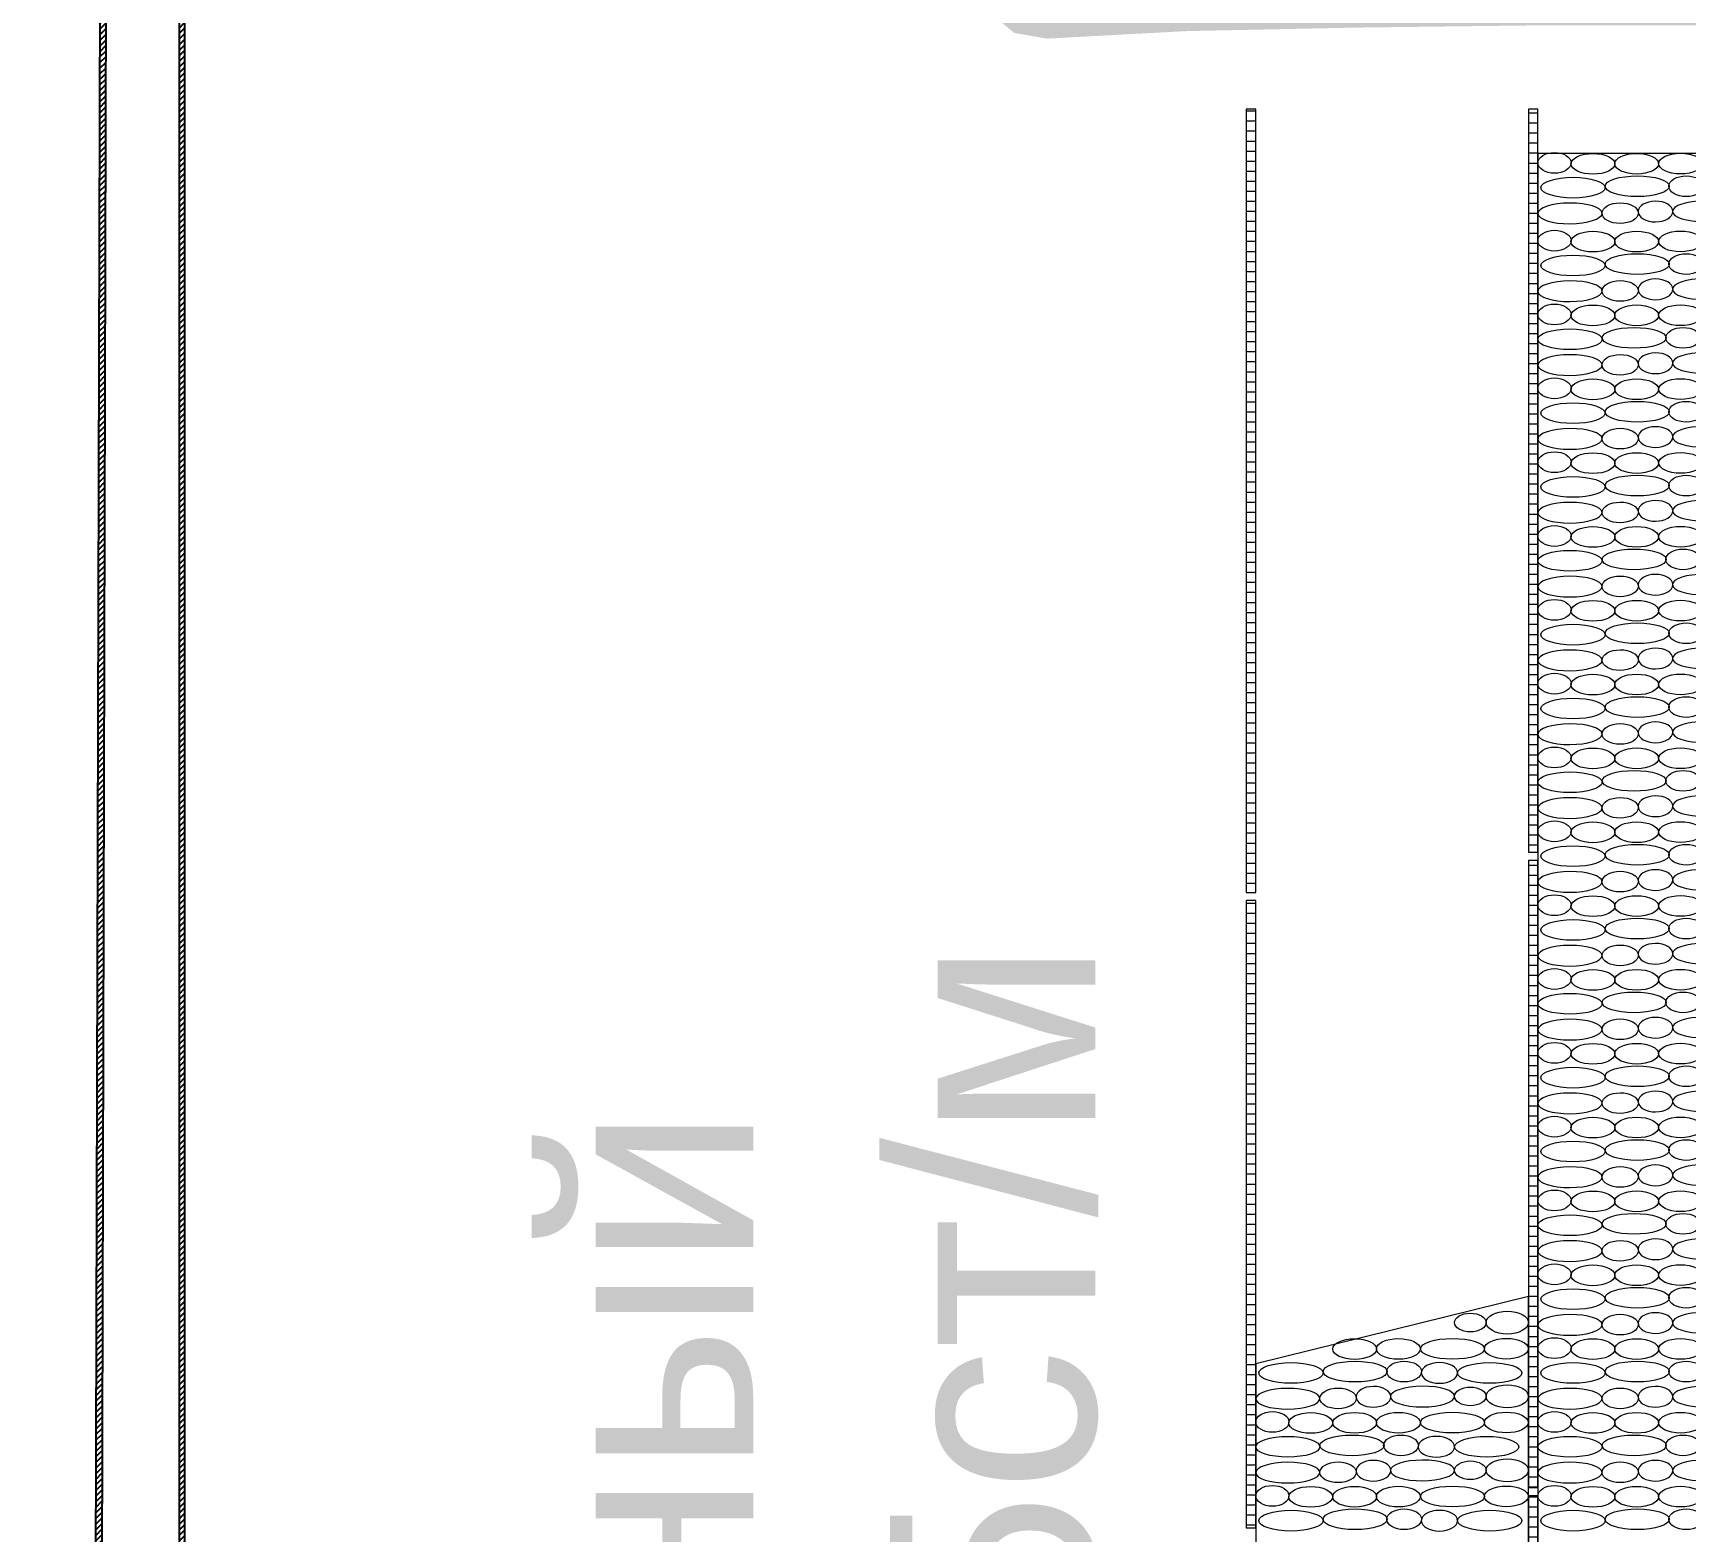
# Model space of a CAD drawing. Header units: inches. Extents: x 523 to 1492, y 69 to 539.
# Drawn here: x 606.25 to 616.72, y 276.38 to 285.88 of the extents above; entities that cross this region are included whole.
import ezdxf
from ezdxf import colors
from ezdxf.entities.mleader import LeaderData, LeaderLine
from ezdxf.math import Vec2, Vec3

# ---------------------------------------------------------------- set-up
doc = ezdxf.new("R2010")
doc.units = ezdxf.units.IN
doc.header["$MEASUREMENT"] = 0
doc.styles.get("Standard").update_dxf_attribs({"font": 'arial.ttf'})
doc.dimstyles.new('ISO-25', dxfattribs={"dimtxt": 2.5, "dimasz": 2.5, "dimexe": 1.25, "dimexo": 0, "dimtad": 1, "dimdec": 0, "dimtxsty": 'Standard', "dimcen": 2.5, "dimadec": 0, "dimazin": 0, "dimtfac": 1, "dimtdec": 0, "dimtmove": 0, "dimatfit": 3, "dimfxl": 0, "dimarcsym": 0})
pattern_1 = [(0, (0, 1.2741), (1e-16, 0.3175), [])]
pattern_2 = [(0, (-2e-05, -12), (1e-16, 0.3175), [])]
pattern_3 = [(45, (592.924987, 255.923917), (-0.0176776695, 0.0176776695), [])]

# ---------------------------------------------------------------- blocks, each defined once
blk = doc.blocks.new('бут')
at = {"color": 7, "linetype": 'ByBlock', "lineweight": 15}
blk.add_lwpolyline([(1777.275, -4788.042), (1785.907, -4788.042), (1785.907, -4740.129), (1777.275, -4742.251)], close=True, dxfattribs=at)
for centre, major_axis, ratio in [((1785.241, -4740.949), (-0.667, 0), 0.543772), ((1784.072, -4740.949), (-0.502, 0), 0.586261), ((1780.406, -4741.787), (0.694, 0), 0.47197), ((1781.794, -4741.783), (0.694, 0), 0.47197), ((1783.504, -4741.78), (1.016, 0), 0.322367), ((1785.214, -4741.776), (0.694, 0), 0.47197), ((1780.422, -4742.5), (1.016, 0), 0.322367), ((1781.974, -4742.5), (0.549, 0), 0.596748), ((1778.39, -4742.545), (1.016, 0), 0.322367), ((1784.685, -4742.545), (1.016, 0), 0.322367), ((1779.883, -4743.351), (0.575, 0.003), 0.569135), ((1784.072, -4743.286), (-0.502, 0), 0.586261), ((1785.241, -4743.286), (-0.667, 0), 0.543772), ((1777.803, -4744.096), (-0.525, 0), 0.625314), ((1779.018, -4744.127), (0.694, 0), 0.47197), ((1780.406, -4744.123), (0.694, 0), 0.47197), ((1781.794, -4744.12), (0.694, 0), 0.47197), ((1783.504, -4744.116), (1.016, 0), 0.322367), ((1785.214, -4744.113), (0.694, 0), 0.47197), ((1778.292, -4744.882), (1.016, 0), 0.322367), ((1780.324, -4744.837), (1.016, 0), 0.322367), ((1781.875, -4744.837), (0.549, 0), 0.596748), ((1784.586, -4744.882), (1.016, 0), 0.322367), ((1784.072, -4745.625), (-0.502, 0), 0.586261), ((1785.241, -4745.625), (-0.667, 0), 0.543772), ((1779.883, -4745.69), (0.575, 0.003), 0.569135), ((1777.803, -4746.435), (-0.525, 0), 0.625314), ((1779.018, -4746.466), (0.694, 0), 0.47197), ((1780.406, -4746.462), (0.694, 0), 0.47197), ((1781.794, -4746.459), (0.694, 0), 0.47197), ((1783.504, -4746.456), (1.016, 0), 0.322367), ((1785.214, -4746.452), (0.694, 0), 0.47197), ((1778.39, -4747.221), (1.016, 0), 0.322367), ((1780.422, -4747.176), (1.016, 0), 0.322367), ((1781.974, -4747.176), (0.549, 0), 0.596748), ((1784.685, -4747.221), (1.016, 0), 0.322367)]:
    blk.add_ellipse(centre, major_axis=major_axis, ratio=ratio, dxfattribs=at)
at = {"color": 7, "linetype": 'ByBlock', "lineweight": 15, "extrusion": (0, 0, -1)}
for centre, major_axis, ratio in [((1783.093, -4742.545), (-0.575, 0), 0.569135), ((1778.291, -4743.359), (-1.016, -0.005), 0.322367), ((1781.002, -4743.3), (-0.549, -0.003), 0.596748), ((1782.554, -4743.292), (-1.016, -0.005), 0.322367), ((1782.995, -4744.882), (-0.575, 0), 0.569135), ((1781.002, -4745.639), (-0.549, -0.003), 0.596748), ((1782.554, -4745.631), (-1.016, -0.005), 0.322367), ((1778.291, -4745.699), (-1.016, -0.005), 0.322367), ((1783.093, -4747.221), (-0.575, 0), 0.569135)]:
    blk.add_ellipse(centre, major_axis=major_axis, ratio=ratio, dxfattribs=at)
blk = doc.blocks.new('Бут.дорожка 8м')
at = {"linetype": 'ByBlock', "lineweight": 15}
h = blk.add_hatch(dxfattribs=at)
h.set_pattern_fill('ANSI31', color=22, scale=0.1, angle=315, style=0)
h.set_pattern_definition(pattern_1)
h.paths.add_polyline_path([(1955.263, -4690.534), (1954.963, -4690.534), (1954.963, -4714.06), (1955.263, -4714.06)])
h = blk.add_hatch(dxfattribs=at)
h.set_pattern_fill('ANSI31', color=22, scale=0.1, angle=315, style=0)
h.set_pattern_definition(pattern_1)
h.paths.add_polyline_path([(1955.263, -4714.317), (1954.963, -4714.317), (1954.963, -4734.173), (1955.263, -4734.173)])
h = blk.add_hatch(dxfattribs=at)
h.set_pattern_fill('ANSI31', color=22, scale=0.1, angle=315, style=0)
h.set_pattern_definition(pattern_1)
h.paths.add_polyline_path([(1955.263, -4734.431), (1954.963, -4734.431), (1954.963, -4754.287), (1955.263, -4754.287)])
at = {"color": 22, "linetype": 'ByBlock', "lineweight": 15}
for points in [[(1955.263, -4690.534), (1954.963, -4690.534), (1954.963, -4714.06), (1955.263, -4714.06)], [(1955.263, -4714.317), (1954.963, -4714.317), (1954.963, -4734.173), (1955.263, -4734.173)], [(1955.263, -4734.431), (1954.963, -4734.431), (1954.963, -4754.287), (1955.263, -4754.287)]]:
    blk.add_lwpolyline(points, close=True, dxfattribs=at)
at = {"color": 7, "linetype": 'ByBlock', "lineweight": 15}
blk.add_lwpolyline([(1955.263, -4776.042), (1963.895, -4776.042), (1963.895, -4691.934), (1955.263, -4691.934)], close=True, dxfattribs=at)
at = {"color": 253, "linetype": 'ByBlock', "lineweight": 15}
for centre, major_axis, ratio in [((1955.791, -4692.234), (-0.525, 0), 0.625314), ((1957.006, -4692.265), (0.694, 0), 0.47197), ((1958.394, -4692.261), (0.694, 0), 0.47197), ((1959.781, -4692.257), (0.694, 0), 0.47197), ((1956.378, -4693.019), (1.016, 0), 0.322367), ((1958.41, -4692.974), (1.016, 0), 0.322367), ((1959.962, -4692.974), (0.549, 0), 0.596748), ((1957.87, -4693.826), (0.575, 0.003), 0.569135), ((1955.791, -4694.697), (-0.525, 0), 0.625314), ((1957.006, -4694.728), (0.694, 0), 0.47197), ((1958.394, -4694.725), (0.694, 0), 0.47197), ((1959.781, -4694.721), (0.694, 0), 0.47197), ((1956.378, -4695.483), (1.016, 0), 0.322367), ((1958.41, -4695.438), (1.016, 0), 0.322367), ((1959.962, -4695.438), (0.549, 0), 0.596748), ((1957.87, -4696.289), (0.575, 0.003), 0.569135), ((1955.791, -4697.034), (-0.525, 0), 0.625314), ((1957.006, -4697.065), (0.694, 0), 0.47197), ((1958.394, -4697.061), (0.694, 0), 0.47197), ((1959.781, -4697.057), (0.694, 0), 0.47197), ((1956.279, -4697.82), (1.016, 0), 0.322367), ((1958.311, -4697.774), (1.016, 0), 0.322367), ((1959.863, -4697.774), (0.549, 0), 0.596748), ((1957.87, -4698.628), (0.575, 0.003), 0.569135), ((1955.791, -4699.373), (-0.525, 0), 0.625314), ((1957.006, -4699.404), (0.694, 0), 0.47197), ((1958.394, -4699.4), (0.694, 0), 0.47197), ((1959.781, -4699.397), (0.694, 0), 0.47197), ((1958.41, -4700.114), (1.016, 0), 0.322367), ((1959.962, -4700.114), (0.549, 0), 0.596748), ((1956.378, -4700.159), (1.016, 0), 0.322367), ((1957.87, -4700.965), (0.575, 0.003), 0.569135), ((1955.791, -4701.71), (-0.525, 0), 0.625314), ((1957.006, -4701.741), (0.694, 0), 0.47197), ((1958.394, -4701.737), (0.694, 0), 0.47197), ((1959.781, -4701.733), (0.694, 0), 0.47197), ((1956.378, -4702.495), (1.016, 0), 0.322367), ((1958.41, -4702.45), (1.016, 0), 0.322367), ((1959.962, -4702.45), (0.549, 0), 0.596748), ((1957.87, -4703.302), (0.575, 0.003), 0.569135), ((1955.791, -4704.046), (-0.525, 0), 0.625314), ((1957.006, -4704.077), (0.694, 0), 0.47197), ((1958.394, -4704.074), (0.694, 0), 0.47197), ((1959.781, -4704.07), (0.694, 0), 0.47197), ((1956.279, -4704.832), (1.016, 0), 0.322367), ((1958.311, -4704.787), (1.016, 0), 0.322367), ((1959.863, -4704.787), (0.549, 0), 0.596748), ((1957.87, -4705.641), (0.575, 0.003), 0.569135), ((1955.791, -4706.386), (-0.525, 0), 0.625314), ((1959.781, -4706.409), (0.694, 0), 0.47197), ((1957.006, -4706.417), (0.694, 0), 0.47197), ((1958.394, -4706.413), (0.694, 0), 0.47197), ((1956.378, -4707.171), (1.016, 0), 0.322367), ((1958.41, -4707.126), (1.016, 0), 0.322367), ((1959.962, -4707.126), (0.549, 0), 0.596748), ((1957.87, -4707.977), (0.575, 0.003), 0.569135), ((1955.791, -4708.722), (-0.525, 0), 0.625314), ((1957.006, -4708.753), (0.694, 0), 0.47197), ((1958.394, -4708.749), (0.694, 0), 0.47197), ((1959.781, -4708.746), (0.694, 0), 0.47197), ((1956.378, -4709.508), (1.016, 0), 0.322367), ((1958.41, -4709.463), (1.016, 0), 0.322367), ((1959.962, -4709.463), (0.549, 0), 0.596748), ((1957.87, -4710.314), (0.575, 0.003), 0.569135), ((1955.791, -4711.059), (-0.525, 0), 0.625314), ((1957.006, -4711.09), (0.694, 0), 0.47197), ((1958.394, -4711.086), (0.694, 0), 0.47197), ((1959.781, -4711.082), (0.694, 0), 0.47197), ((1956.279, -4711.844), (1.016, 0), 0.322367), ((1958.311, -4711.799), (1.016, 0), 0.322367), ((1959.863, -4711.799), (0.549, 0), 0.596748), ((1957.87, -4712.653), (0.575, 0.003), 0.569135), ((1955.791, -4713.398), (-0.525, 0), 0.625314), ((1957.006, -4713.429), (0.694, 0), 0.47197), ((1958.394, -4713.425), (0.694, 0), 0.47197), ((1959.781, -4713.421), (0.694, 0), 0.47197), ((1956.378, -4714.184), (1.016, 0), 0.322367), ((1958.41, -4714.138), (1.016, 0), 0.322367), ((1959.962, -4714.138), (0.549, 0), 0.596748), ((1957.87, -4714.99), (0.575, 0.003), 0.569135), ((1955.791, -4715.735), (-0.525, 0), 0.625314), ((1957.006, -4715.766), (0.694, 0), 0.47197), ((1958.394, -4715.762), (0.694, 0), 0.47197), ((1959.781, -4715.758), (0.694, 0), 0.47197), ((1956.378, -4716.52), (1.016, 0), 0.322367), ((1958.41, -4716.475), (1.016, 0), 0.322367), ((1959.962, -4716.475), (0.549, 0), 0.596748), ((1957.87, -4717.326), (0.575, 0.003), 0.569135), ((1955.791, -4718.071), (-0.525, 0), 0.625314), ((1957.006, -4718.102), (0.694, 0), 0.47197), ((1958.394, -4718.099), (0.694, 0), 0.47197), ((1959.781, -4718.095), (0.694, 0), 0.47197), ((1956.279, -4718.857), (1.016, 0), 0.322367), ((1958.311, -4718.812), (1.016, 0), 0.322367), ((1959.863, -4718.812), (0.549, 0), 0.596748), ((1957.87, -4719.665), (0.575, 0.003), 0.569135), ((1955.791, -4720.41), (-0.525, 0), 0.625314), ((1957.006, -4720.441), (0.694, 0), 0.47197), ((1958.394, -4720.438), (0.694, 0), 0.47197), ((1959.781, -4720.434), (0.694, 0), 0.47197), ((1956.378, -4721.196), (1.016, 0), 0.322367), ((1958.41, -4721.151), (1.016, 0), 0.322367), ((1959.962, -4721.151), (0.549, 0), 0.596748), ((1957.87, -4722.002), (0.575, 0.003), 0.569135), ((1955.791, -4722.747), (-0.525, 0), 0.625314), ((1957.006, -4722.778), (0.694, 0), 0.47197), ((1958.394, -4722.774), (0.694, 0), 0.47197), ((1959.781, -4722.77), (0.694, 0), 0.47197), ((1956.378, -4723.533), (1.016, 0), 0.322367), ((1958.41, -4723.487), (1.016, 0), 0.322367), ((1959.962, -4723.487), (0.549, 0), 0.596748), ((1957.87, -4724.339), (0.575, 0.003), 0.569135), ((1955.791, -4725.084), (-0.525, 0), 0.625314), ((1957.006, -4725.115), (0.694, 0), 0.47197), ((1958.394, -4725.111), (0.694, 0), 0.47197), ((1959.781, -4725.107), (0.694, 0), 0.47197), ((1956.279, -4725.869), (1.016, 0), 0.322367), ((1958.311, -4725.824), (1.016, 0), 0.322367), ((1959.863, -4725.824), (0.549, 0), 0.596748), ((1957.87, -4726.678), (0.575, 0.003), 0.569135), ((1955.791, -4727.423), (-0.525, 0), 0.625314), ((1957.006, -4727.454), (0.694, 0), 0.47197), ((1958.394, -4727.45), (0.694, 0), 0.47197), ((1959.781, -4727.446), (0.694, 0), 0.47197), ((1956.378, -4728.208), (1.016, 0), 0.322367), ((1958.41, -4728.163), (1.016, 0), 0.322367), ((1959.962, -4728.163), (0.549, 0), 0.596748), ((1957.87, -4729.015), (0.575, 0.003), 0.569135), ((1955.791, -4729.759), (-0.525, 0), 0.625314), ((1957.006, -4729.79), (0.694, 0), 0.47197), ((1958.394, -4729.787), (0.694, 0), 0.47197), ((1959.781, -4729.783), (0.694, 0), 0.47197), ((1956.378, -4730.545), (1.016, 0), 0.322367), ((1958.41, -4730.5), (1.016, 0), 0.322367), ((1959.962, -4730.5), (0.549, 0), 0.596748), ((1957.87, -4731.351), (0.575, 0.003), 0.569135), ((1955.791, -4732.096), (-0.525, 0), 0.625314), ((1957.006, -4732.127), (0.694, 0), 0.47197), ((1958.394, -4732.123), (0.694, 0), 0.47197), ((1959.781, -4732.12), (0.694, 0), 0.47197), ((1956.279, -4732.882), (1.016, 0), 0.322367), ((1958.311, -4732.837), (1.016, 0), 0.322367), ((1959.863, -4732.837), (0.549, 0), 0.596748), ((1957.87, -4733.69), (0.575, 0.003), 0.569135), ((1955.791, -4734.435), (-0.525, 0), 0.625314), ((1957.006, -4734.466), (0.694, 0), 0.47197), ((1958.394, -4734.462), (0.694, 0), 0.47197), ((1959.781, -4734.459), (0.694, 0), 0.47197), ((1958.41, -4735.176), (1.016, 0), 0.322367), ((1959.962, -4735.176), (0.549, 0), 0.596748), ((1956.378, -4735.221), (1.016, 0), 0.322367)]:
    blk.add_ellipse(centre, major_axis=major_axis, ratio=ratio, dxfattribs=at)
at = {"color": 253, "linetype": 'ByBlock', "lineweight": 15, "extrusion": (0, 0, -1)}
for centre, major_axis, ratio in [((1956.279, -4693.834), (-1.016, -0.005), 0.322367), ((1958.989, -4693.775), (-0.549, -0.003), 0.596748), ((1960.541, -4693.767), (-1.016, -0.005), 0.322367), ((1956.279, -4696.297), (-1.016, -0.005), 0.322367), ((1958.989, -4696.238), (-0.549, -0.003), 0.596748), ((1960.541, -4696.23), (-1.016, -0.005), 0.322367), ((1956.279, -4698.636), (-1.016, -0.005), 0.322367), ((1958.989, -4698.577), (-0.549, -0.003), 0.596748), ((1960.541, -4698.569), (-1.016, -0.005), 0.322367), ((1956.279, -4700.973), (-1.016, -0.005), 0.322367), ((1958.989, -4700.914), (-0.549, -0.003), 0.596748), ((1960.541, -4700.906), (-1.016, -0.005), 0.322367), ((1958.989, -4703.251), (-0.549, -0.003), 0.596748), ((1960.541, -4703.243), (-1.016, -0.005), 0.322367), ((1956.279, -4703.31), (-1.016, -0.005), 0.322367), ((1956.279, -4705.649), (-1.016, -0.005), 0.322367), ((1958.989, -4705.59), (-0.549, -0.003), 0.596748), ((1960.541, -4705.582), (-1.016, -0.005), 0.322367), ((1958.989, -4707.926), (-0.549, -0.003), 0.596748), ((1960.541, -4707.918), (-1.016, -0.005), 0.322367), ((1956.279, -4707.986), (-1.016, -0.005), 0.322367), ((1956.279, -4710.322), (-1.016, -0.005), 0.322367), ((1958.989, -4710.263), (-0.549, -0.003), 0.596748), ((1960.541, -4710.255), (-1.016, -0.005), 0.322367), ((1956.279, -4712.661), (-1.016, -0.005), 0.322367), ((1958.989, -4712.602), (-0.549, -0.003), 0.596748), ((1960.541, -4712.594), (-1.016, -0.005), 0.322367), ((1956.279, -4714.998), (-1.016, -0.005), 0.322367), ((1958.989, -4714.939), (-0.549, -0.003), 0.596748), ((1960.541, -4714.931), (-1.016, -0.005), 0.322367), ((1956.279, -4717.335), (-1.016, -0.005), 0.322367), ((1958.989, -4717.275), (-0.549, -0.003), 0.596748), ((1960.541, -4717.267), (-1.016, -0.005), 0.322367), ((1956.279, -4719.674), (-1.016, -0.005), 0.322367), ((1958.989, -4719.615), (-0.549, -0.003), 0.596748), ((1960.541, -4719.606), (-1.016, -0.005), 0.322367), ((1956.279, -4722.01), (-1.016, -0.005), 0.322367), ((1958.989, -4721.951), (-0.549, -0.003), 0.596748), ((1960.541, -4721.943), (-1.016, -0.005), 0.322367), ((1956.279, -4724.347), (-1.016, -0.005), 0.322367), ((1958.989, -4724.288), (-0.549, -0.003), 0.596748), ((1960.541, -4724.28), (-1.016, -0.005), 0.322367), ((1956.279, -4726.686), (-1.016, -0.005), 0.322367), ((1958.989, -4726.627), (-0.549, -0.003), 0.596748), ((1960.541, -4726.619), (-1.016, -0.005), 0.322367), ((1956.279, -4729.023), (-1.016, -0.005), 0.322367), ((1958.989, -4728.964), (-0.549, -0.003), 0.596748), ((1960.541, -4728.956), (-1.016, -0.005), 0.322367), ((1956.279, -4731.359), (-1.016, -0.005), 0.322367), ((1958.989, -4731.3), (-0.549, -0.003), 0.596748), ((1960.541, -4731.292), (-1.016, -0.005), 0.322367), ((1956.279, -4733.699), (-1.016, -0.005), 0.322367), ((1958.989, -4733.639), (-0.549, -0.003), 0.596748), ((1960.541, -4733.631), (-1.016, -0.005), 0.322367)]:
    blk.add_ellipse(centre, major_axis=major_axis, ratio=ratio, dxfattribs=at)
blk = doc.blocks.new('Бутовая 8м + прорывной')
h = blk.add_hatch()
h.set_pattern_fill('ANSI38', color=256, scale=2, style=0)
h.set_pattern_definition([(45, (-9, -4e-12), (-0.176776695, 0.176776695), []), (135, (-9, -4e-12), (-0.530330086, 0.176776695), [0.625, -0.375])])
h.paths.add_polyline_path([(2126.079, -4677.959), (2126.079, -4656.619), (2114.58, -4656.791), (2109.381, -4656.768), (2101.675, -4656.528), (2094.765, -4656.246), (2089.746, -4656.109), (2079.927, -4656.106), (2072.064, -4656.279), (2067.297, -4656.415), (2059.25, -4656.603), (2054.37, -4656.645), (2046.934, -4656.607), (2041.508, -4656.526), (2030.55, -4656.313), (2018.063, -4656.162), (2012.584, -4656.17), (1994.39, -4656.428), (1982.394, -4656.675), (1970.312, -4656.931), (1960.889, -4656.931), (1956.42, -4656.758), (1954.096, -4656.682), (1949.963, -4656.417), (1947.168, -4657.037), (1946.861, -4657.801), (1946.67, -4659.331), (1946.656, -4660.952), (1946.8, -4662.764), (1947.108, -4665.193), (1947.271, -4666.809), (1947.372, -4668.762), (1947.383, -4671.748), (1947.352, -4673.012), (1947.238, -4676.161), (1947.197, -4677.647), (1947.21, -4678.814), (1947.371, -4680.424), (1947.648, -4682.919), (1947.766, -4686.212), (1947.645, -4688.656), (1947.273, -4691.36), (1946.795, -4694.305), (1946.677, -4696.221), (1946.8, -4697.951), (1947.095, -4698.912), (1947.873, -4699.556), (1948.689, -4699.698), (1951.031, -4699.571), (1953.066, -4699.462), (1958.452, -4699.351), (1964.309, -4699.279), (1969.776, -4699.279), (1982.026, -4699.279), (1995.501, -4699.522), (2005.591, -4699.7), (2013.073, -4699.817), (2019.671, -4699.888), (2026.892, -4699.907), (2040.363, -4699.741), (2046.081, -4699.627), (2054.308, -4699.483), (2061.206, -4699.424), (2066.692, -4699.445), (2076.386, -4699.656), (2084.644, -4699.882), (2093.327, -4699.999), (2099.747, -4699.94), (2107.793, -4699.662), (2110.527, -4699.547), (2114.566, -4699.396), (2126.079, -4699.293)], flags=16)
h.paths.add_polyline_path([(2126.079, -4699.893), (2126.079, -4656.019), (2114.577, -4656.191), (2109.392, -4656.168), (2101.696, -4655.928), (2094.785, -4655.646), (2089.754, -4655.509), (2079.921, -4655.506), (2072.049, -4655.679), (2067.282, -4655.816), (2059.24, -4656.004), (2054.369, -4656.045), (2046.94, -4656.007), (2041.519, -4655.926), (2030.559, -4655.713), (2018.066, -4655.562), (2012.579, -4655.57), (1994.379, -4655.828), (1982.381, -4656.075), (1970.305, -4656.331), (1960.901, -4656.331), (1956.441, -4656.159), (1954.125, -4656.083), (1949.916, -4655.813), (1946.728, -4656.52), (1946.275, -4657.65), (1946.07, -4659.291), (1946.056, -4660.974), (1946.203, -4662.826), (1946.512, -4665.261), (1946.672, -4666.855), (1946.772, -4668.778), (1946.783, -4671.742), (1946.753, -4672.994), (1946.638, -4676.142), (1946.597, -4677.642), (1946.61, -4678.848), (1946.774, -4680.487), (1947.049, -4682.963), (1947.165, -4686.208), (1947.047, -4688.6), (1946.68, -4691.271), (1946.198, -4694.238), (1946.075, -4696.223), (1946.207, -4698.062), (1946.574, -4699.259), (1947.613, -4700.12), (1948.654, -4700.301), (1951.063, -4700.17), (1953.088, -4700.062), (1958.462, -4699.951), (1964.313, -4699.879), (1982.02, -4699.879), (1995.49, -4700.122), (2005.581, -4700.3), (2013.066, -4700.417), (2019.667, -4700.488), (2026.895, -4700.507), (2040.373, -4700.341), (2046.093, -4700.227), (2054.316, -4700.083), (2061.208, -4700.024), (2066.684, -4700.045), (2076.371, -4700.256), (2084.632, -4700.482), (2093.326, -4700.599), (2099.761, -4700.54), (2107.816, -4700.262), (2110.551, -4700.147), (2114.58, -4699.996)])
at = {"linetype": 'ByBlock', "lineweight": 15}
h = blk.add_hatch(dxfattribs=at)
h.set_pattern_fill('ANSI31', color=22, scale=0.1, angle=315, style=0)
h.set_pattern_definition(pattern_2)
h.paths.add_polyline_path([(1955.263, -4702.534), (1954.963, -4702.534), (1954.963, -4727.334), (1955.263, -4727.334)])
h = blk.add_hatch(dxfattribs=at)
h.set_pattern_fill('ANSI31', color=22, scale=0.1, angle=315, style=0)
h.set_pattern_definition(pattern_2)
h.paths.add_polyline_path([(1955.263, -4727.592), (1954.963, -4727.592), (1954.963, -4747.447), (1955.263, -4747.447)])
at = {"color": 22, "linetype": 'ByBlock', "lineweight": 15}
for points in [[(1955.263, -4702.534), (1954.963, -4702.534), (1954.963, -4727.334), (1955.263, -4727.334)], [(1955.263, -4727.592), (1954.963, -4727.592), (1954.963, -4747.447), (1955.263, -4747.447)]]:
    blk.add_lwpolyline(points, close=True, dxfattribs=at)
at = {"color": 7, "linetype": 'ByBlock', "lineweight": 15}
blk.add_lwpolyline([(1955.263, -4788.042), (1963.895, -4788.042), (1963.895, -4740.129), (1955.263, -4742.251)], close=True, dxfattribs=at)
for name, p in [('Бут.дорожка 8м', (8.932, -12)), ('бут', (177.987, 0))]:
    blk.add_blockref(name, p, dxfattribs=at)
blk = doc.blocks.new('*D230')
at = {"color": 0, "linetype": 'ByBlock', "lineweight": -2}
for p, q in [((616.677, 475.487), (592.58, 475.487)), ((593.83, 266.987), (593.83, 473.987)), ((604.249, 265.487), (592.58, 265.487))]:
    blk.add_line(p, q, dxfattribs=at)
at = {"color": 0, "linetype": 'ByBlock'}
for points in [[(593.58, 473.987), (594.08, 473.987), (593.83, 475.487)], [(593.58, 266.987), (594.08, 266.987), (593.83, 265.487)]]:
    blk.add_solid(points, dxfattribs=at)
at = {"layer": 'Defpoints', "color": 0, "linetype": 'ByBlock'}
for p in [(593.83, 475.487), (616.677, 475.487), (604.249, 265.487)]:
    blk.add_point(p, dxfattribs=at)
at = {"color": 0, "linetype": 'ByBlock', "lineweight": 15, "insert": (592.866, 370.487), "char_height": 1.3, "attachment_point": 5, "rotation": 90}
blk.add_mtext('105м', dxfattribs=at)

msp = doc.modelspace()

# ---------------------------------------------------------------- hatches: boundary and pattern name
h = msp.add_hatch()
h.set_pattern_fill('ANSI31', color=22, scale=0.2, style=0)
h.set_pattern_definition(pattern_3)
h.paths.add_polyline_path([(606.46, 260.474), (606.618, 264.874), (607.176, 474.434), (607.215, 474.434), (606.654, 264.869), (606.496, 260.474)])
h = msp.add_hatch()
h.set_pattern_fill('ANSI31', color=22, scale=0.2, style=0)
h.set_pattern_definition(pattern_3)
h.paths.add_polyline_path([(607.211, 302.616), (607.175, 302.616), (607.175, 260.794), (607.211, 260.794)])

# ---------------------------------------------------------------- linework, layer by layer
at = {"color": 22}
for points in [[(606.46, 260.474), (606.618, 264.874), (607.176, 474.434), (607.215, 474.434), (606.654, 264.869), (606.496, 260.474), (606.46, 260.474)], [(607.211, 302.616), (607.175, 302.616), (607.175, 260.794), (607.211, 260.794), (607.211, 302.616)]]:
    msp.add_lwpolyline(points, dxfattribs=at)

# ---------------------------------------------------------------- block references
at = {"color": 7, "linetype": 'ByBlock', "lineweight": 15, "xscale": 0.2000000000000455, "yscale": 0.2000000000000455, "zscale": 0.2000000000000455}
msp.add_blockref('Бутовая 8м + прорывной', (222.94, 1225.9), dxfattribs=at)

# ---------------------------------------------------------------- dimensions: what is measured, and where the dimension line sits
at = {"color": 7, "linetype": 'ByBlock', "lineweight": 15}
dim = msp.add_linear_dim(base=(593.83, 475.487), p1=(604.249, 265.487), p2=(616.677, 475.487), angle=90, text='105м', dimstyle='ISO-25', override={"dimtxt": 1.3, "dimasz": 1.5, "dimgap": 0.3, "dimlfac": 100, "dimrnd": 0.05, "dimtmove": 1, "dimfxl": 1.25}, dxfattribs=at)
dim.commit()
dim.dimension.update_dxf_attribs({"geometry": '*D230', "text_midpoint": (592.866, 370.487)})

# ---------------------------------------------------------------- leaders
ml = msp.add_multileader_mtext('Standard', dxfattribs=at)
ml.set_content('органный\\Pряд 35ст/м', color=7)
ml.set_leader_properties()
ml.build(insert=Vec2(0, 0))
ml.multileader.update_dxf_attribs({"dogleg_length": 1, "arrow_head_size": 0.8})
ctx = ml.context
ctx.base_point, ctx.char_height, ctx.arrow_head_size, ctx.landing_gap_size, ctx.plane_origin, ctx.plane_x_axis, ctx.plane_y_axis = Vec3(610.34, 270.659), 1.3, 0.8, 0.4, Vec3(614.326, 285.502), Vec3(0, 1), Vec3(-1, 0)
notes = []
notes.append((ctx, [(0, (1, 1, 0), (610.34, 270.459), (0, 1), 0.2, [(0, [(613.383, 267.816)], 0, [])])]))
ctx.mtext.insert, ctx.mtext.text_direction, ctx.mtext.rotation, ctx.mtext.flow_direction = Vec3(609.51, 271.059), Vec3(0, 1), 1.570796, 5
for ctx, leaders in notes:
    for number, flags, end, landing, length, lines in leaders:
        leader = LeaderData()
        leader.index, (leader.has_last_leader_line, leader.has_dogleg_vector, leader.attachment_direction) = number, flags
        leader.last_leader_point, leader.dogleg_vector, leader.dogleg_length = Vec3(end), Vec3(landing), length
        for number, points, colour, breaks in lines:
            line = LeaderLine()
            line.index, line.vertices, line.color, line.breaks = number, Vec3.list(points), colors.encode_raw_color(colour), breaks
            leader.lines.append(line)
        ctx.leaders.append(leader)

doc.saveas('drawing.dxf')
